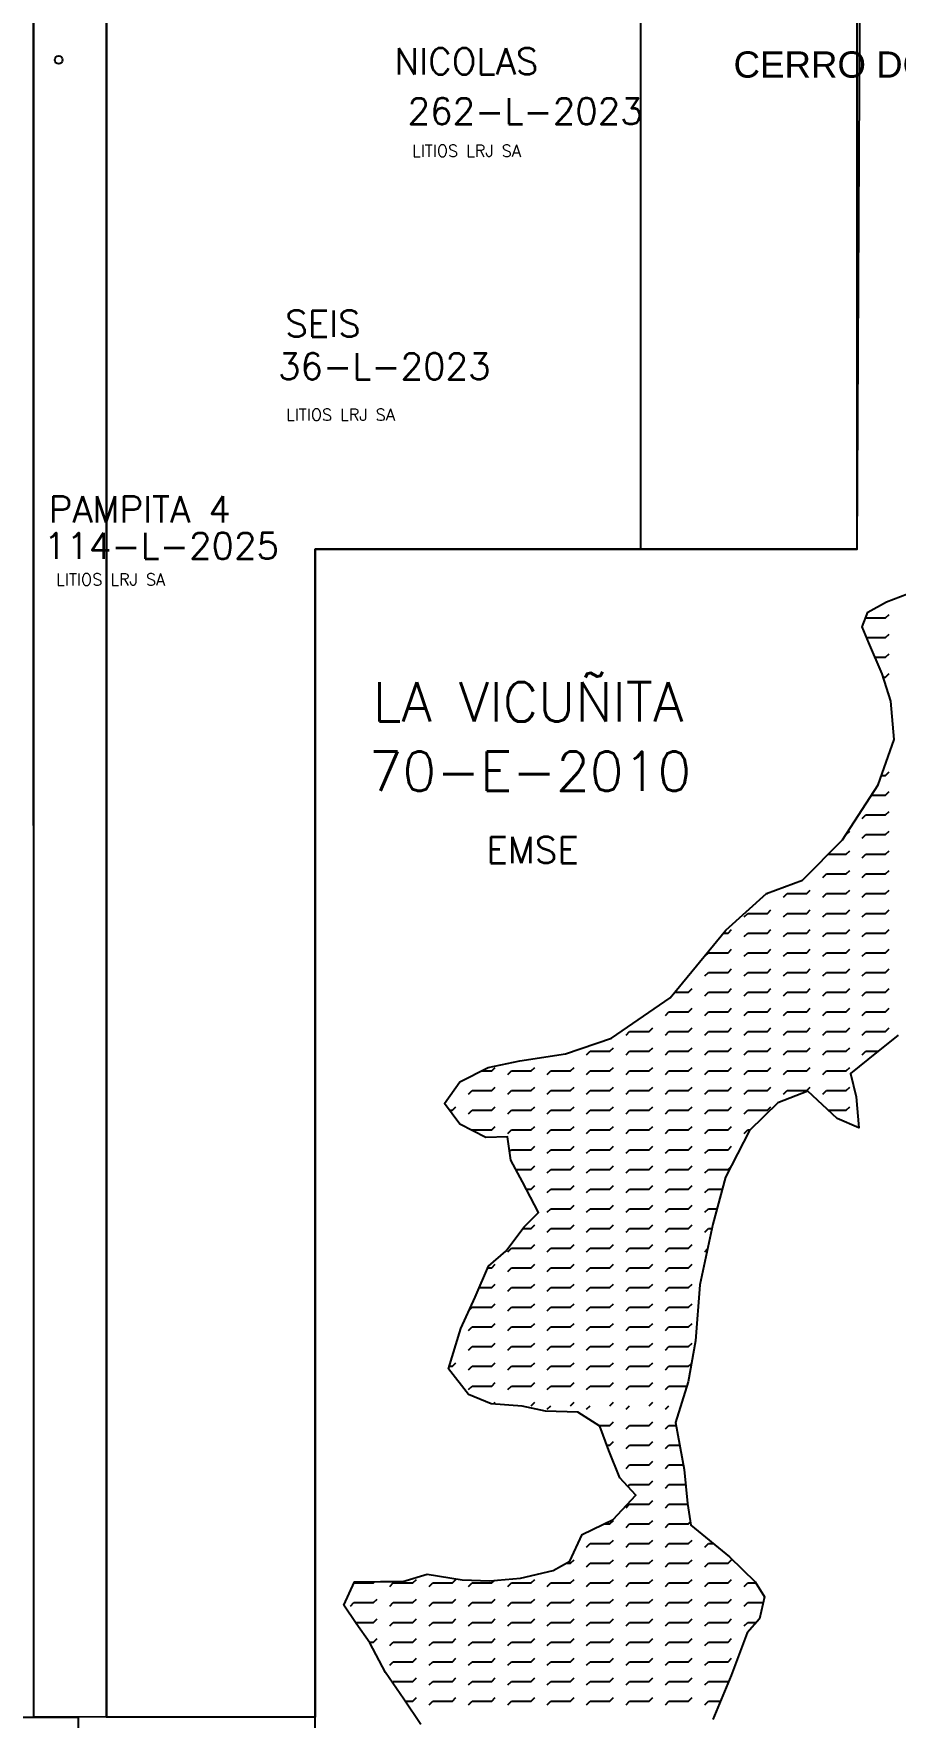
# Model space of a CAD drawing. Header units: metres. Extents: x -4406421 to 6012633, y 6449185 to 13337258.
# Drawn here: x 2506671 to 2513236, y 6859919 to 6872742 of the extents above; entities that cross this region are included whole.
import ezdxf

# ---------------------------------------------------------------- set-up
doc = ezdxf.new("R2010")
doc.units = ezdxf.units.M
doc.header["$LTSCALE"] = 20
doc.header["$MEASUREMENT"] = 0
doc.layers.get('0').update_dxf_attribs({"linetype": 'CONTINUOUS'})
for name, color, linetype in [('CAMINOS', 7, 'CONTINUOUS'), ('CATEOS', 7, 'CONTINUOUS'), ('LIMITES', 119, 'CONTINUOUS'), ('MANIFEST', 1, 'CONTINUOUS'), ('ZONAS', 5, 'CONTINUOUS')]:
    doc.layers.add(name, color=color, linetype=linetype)
doc.layers.add('TITULARES', color=7, linetype='CONTINUOUS', true_color=0x04fbc6)
doc.styles.add('ROMANS', font='romans.shx', dxfattribs={"oblique": 1.17516e-08, "height": 3})

# ---------------------------------------------------------------- blocks, each defined once
blk = doc.blocks.new('*X0')
at = {"color": 0, "linetype": 'Continuous'}
for p, q in [((2513099, 6868499), (2513100, 6868500)), ((2513100, 6868500), (2513250, 6868500)), ((2513250, 6868500), (2513277, 6868527)), ((2513107, 6868350), (2513250, 6868350)), ((2513250, 6868350), (2513277, 6868377)), ((2513172, 6868200), (2513250, 6868200)), ((2513250, 6868200), (2513277, 6868227)), ((2513234, 6868050), (2513250, 6868050)), ((2513250, 6868050), (2513277, 6868077)), ((2513273, 6867923), (2513277, 6867927)), ((2513220, 6867300), (2513250, 6867300)), ((2513250, 6867300), (2513277, 6867327)), ((2513144, 6867150), (2513250, 6867150)), ((2513250, 6867150), (2513277, 6867177)), ((2513073, 6866973), (2513100, 6867000)), ((2513100, 6867000), (2513250, 6867000)), ((2513250, 6867000), (2513277, 6867027)), ((2512950, 6866850), (2512977, 6866877)), ((2513250, 6866850), (2513277, 6866877)), ((2512949, 6866850), (2512950, 6866850)), ((2513073, 6866823), (2513100, 6866850)), ((2513100, 6866850), (2513250, 6866850)), ((2512813, 6866700), (2512950, 6866700)), ((2512950, 6866700), (2512977, 6866727)), ((2513073, 6866673), (2513100, 6866700)), ((2513100, 6866700), (2513250, 6866700)), ((2513250, 6866700), (2513277, 6866727)), ((2512773, 6866523), (2512800, 6866550)), ((2512800, 6866550), (2512950, 6866550)), ((2512950, 6866550), (2512977, 6866577)), ((2513073, 6866523), (2513100, 6866550)), ((2513100, 6866550), (2513250, 6866550)), ((2513250, 6866550), (2513277, 6866577)), ((2512339, 6866400), (2512350, 6866400)), ((2512350, 6866400), (2512357, 6866407)), ((2512473, 6866373), (2512500, 6866400)), ((2512500, 6866400), (2512650, 6866400)), ((2512650, 6866400), (2512677, 6866427)), ((2512773, 6866373), (2512800, 6866400)), ((2512800, 6866400), (2512950, 6866400)), ((2512950, 6866400), (2512977, 6866427)), ((2513073, 6866373), (2513100, 6866400)), ((2513100, 6866400), (2513250, 6866400)), ((2513250, 6866400), (2513277, 6866427)), ((2512173, 6866223), (2512200, 6866250)), ((2512200, 6866250), (2512350, 6866250)), ((2512350, 6866250), (2512377, 6866277)), ((2512473, 6866223), (2512500, 6866250)), ((2512500, 6866250), (2512650, 6866250)), ((2512650, 6866250), (2512677, 6866277)), ((2512773, 6866223), (2512800, 6866250)), ((2512800, 6866250), (2512950, 6866250)), ((2512950, 6866250), (2512977, 6866277)), ((2513073, 6866223), (2513100, 6866250)), ((2513100, 6866250), (2513250, 6866250)), ((2513250, 6866250), (2513277, 6866277)), ((2512015, 6866100), (2512050, 6866100)), ((2512050, 6866100), (2512077, 6866127)), ((2512173, 6866073), (2512200, 6866100)), ((2512200, 6866100), (2512350, 6866100)), ((2512350, 6866100), (2512377, 6866127)), ((2512473, 6866073), (2512500, 6866100)), ((2512500, 6866100), (2512650, 6866100)), ((2512650, 6866100), (2512677, 6866127)), ((2512773, 6866073), (2512800, 6866100)), ((2512800, 6866100), (2512950, 6866100)), ((2512950, 6866100), (2512977, 6866127)), ((2513073, 6866073), (2513100, 6866100)), ((2513100, 6866100), (2513250, 6866100)), ((2513250, 6866100), (2513277, 6866127)), ((2512050, 6865950), (2512077, 6865977)), ((2512350, 6865950), (2512377, 6865977)), ((2512650, 6865950), (2512677, 6865977)), ((2512950, 6865950), (2512977, 6865977)), ((2513250, 6865950), (2513277, 6865977)), ((2511873, 6865923), (2511900, 6865950)), ((2511900, 6865950), (2512050, 6865950)), ((2512173, 6865923), (2512200, 6865950)), ((2512200, 6865950), (2512350, 6865950)), ((2512473, 6865923), (2512500, 6865950)), ((2512500, 6865950), (2512650, 6865950)), ((2512773, 6865923), (2512800, 6865950)), ((2512800, 6865950), (2512950, 6865950)), ((2513073, 6865923), (2513100, 6865950)), ((2513100, 6865950), (2513250, 6865950)), ((2511873, 6865773), (2511900, 6865800)), ((2511900, 6865800), (2512050, 6865800)), ((2512050, 6865800), (2512077, 6865827)), ((2512173, 6865773), (2512200, 6865800)), ((2512200, 6865800), (2512350, 6865800)), ((2512350, 6865800), (2512377, 6865827)), ((2512473, 6865773), (2512500, 6865800)), ((2512500, 6865800), (2512650, 6865800)), ((2512650, 6865800), (2512677, 6865827)), ((2512773, 6865773), (2512800, 6865800)), ((2512800, 6865800), (2512950, 6865800)), ((2512950, 6865800), (2512977, 6865827)), ((2513073, 6865773), (2513100, 6865800)), ((2513100, 6865800), (2513250, 6865800)), ((2513250, 6865800), (2513277, 6865827)), ((2511644, 6865650), (2511750, 6865650)), ((2511750, 6865650), (2511777, 6865677)), ((2511873, 6865623), (2511900, 6865650)), ((2511900, 6865650), (2512050, 6865650)), ((2512050, 6865650), (2512077, 6865677)), ((2512173, 6865623), (2512200, 6865650)), ((2512200, 6865650), (2512350, 6865650)), ((2512350, 6865650), (2512377, 6865677)), ((2512473, 6865623), (2512500, 6865650)), ((2512500, 6865650), (2512650, 6865650)), ((2512650, 6865650), (2512677, 6865677)), ((2512773, 6865623), (2512800, 6865650)), ((2512800, 6865650), (2512950, 6865650)), ((2512950, 6865650), (2512977, 6865677)), ((2513073, 6865623), (2513100, 6865650)), ((2513100, 6865650), (2513250, 6865650)), ((2513250, 6865650), (2513277, 6865677)), ((2511573, 6865473), (2511600, 6865500)), ((2511600, 6865500), (2511750, 6865500)), ((2511750, 6865500), (2511777, 6865527)), ((2511873, 6865473), (2511900, 6865500)), ((2511900, 6865500), (2512050, 6865500)), ((2512050, 6865500), (2512077, 6865527)), ((2512173, 6865473), (2512200, 6865500)), ((2512200, 6865500), (2512350, 6865500)), ((2512350, 6865500), (2512377, 6865527)), ((2512473, 6865473), (2512500, 6865500)), ((2512500, 6865500), (2512650, 6865500)), ((2512650, 6865500), (2512677, 6865527)), ((2512773, 6865473), (2512800, 6865500)), ((2512800, 6865500), (2512950, 6865500)), ((2512950, 6865500), (2512977, 6865527)), ((2513073, 6865473), (2513100, 6865500)), ((2513100, 6865500), (2513250, 6865500)), ((2513250, 6865500), (2513277, 6865527)), ((2511273, 6865323), (2511300, 6865350)), ((2511300, 6865350), (2511450, 6865350)), ((2511450, 6865350), (2511477, 6865377)), ((2511573, 6865323), (2511600, 6865350)), ((2511600, 6865350), (2511750, 6865350)), ((2511750, 6865350), (2511777, 6865377)), ((2511873, 6865323), (2511900, 6865350)), ((2511900, 6865350), (2512050, 6865350)), ((2512050, 6865350), (2512077, 6865377)), ((2512173, 6865323), (2512200, 6865350)), ((2512200, 6865350), (2512350, 6865350)), ((2512350, 6865350), (2512377, 6865377)), ((2512473, 6865323), (2512500, 6865350)), ((2512500, 6865350), (2512650, 6865350)), ((2512650, 6865350), (2512677, 6865377)), ((2512773, 6865323), (2512800, 6865350)), ((2512800, 6865350), (2512950, 6865350)), ((2512950, 6865350), (2512977, 6865377)), ((2513073, 6865323), (2513100, 6865350)), ((2513100, 6865350), (2513250, 6865350)), ((2513250, 6865350), (2513277, 6865377)), ((2510973, 6865173), (2511000, 6865200)), ((2511000, 6865200), (2511150, 6865200)), ((2511150, 6865200), (2511177, 6865227)), ((2511273, 6865173), (2511300, 6865200)), ((2511300, 6865200), (2511450, 6865200)), ((2511450, 6865200), (2511477, 6865227)), ((2511573, 6865173), (2511600, 6865200)), ((2511600, 6865200), (2511750, 6865200)), ((2511750, 6865200), (2511777, 6865227)), ((2511873, 6865173), (2511900, 6865200)), ((2511900, 6865200), (2512050, 6865200)), ((2512050, 6865200), (2512077, 6865227)), ((2512173, 6865173), (2512200, 6865200)), ((2512200, 6865200), (2512350, 6865200)), ((2512350, 6865200), (2512377, 6865227)), ((2512473, 6865173), (2512500, 6865200)), ((2512500, 6865200), (2512650, 6865200)), ((2512650, 6865200), (2512677, 6865227)), ((2512773, 6865173), (2512800, 6865200)), ((2512800, 6865200), (2512950, 6865200)), ((2512950, 6865200), (2512977, 6865227)), ((2513073, 6865173), (2513100, 6865200)), ((2513100, 6865200), (2513193, 6865200)), ((2510250, 6865050), (2510277, 6865077)), ((2510550, 6865050), (2510577, 6865077)), ((2510850, 6865050), (2510877, 6865077)), ((2511150, 6865050), (2511177, 6865077)), ((2511450, 6865050), (2511477, 6865077)), ((2511750, 6865050), (2511777, 6865077)), ((2512050, 6865050), (2512077, 6865077)), ((2512350, 6865050), (2512377, 6865077)), ((2512650, 6865050), (2512677, 6865077)), ((2512950, 6865050), (2512977, 6865077)), ((2510169, 6865050), (2510250, 6865050)), ((2510373, 6865023), (2510400, 6865050)), ((2510400, 6865050), (2510550, 6865050)), ((2510673, 6865023), (2510700, 6865050)), ((2510700, 6865050), (2510850, 6865050)), ((2510973, 6865023), (2511000, 6865050)), ((2511000, 6865050), (2511150, 6865050)), ((2511273, 6865023), (2511300, 6865050)), ((2511300, 6865050), (2511450, 6865050)), ((2511573, 6865023), (2511600, 6865050)), ((2511600, 6865050), (2511750, 6865050)), ((2511873, 6865023), (2511900, 6865050)), ((2511900, 6865050), (2512050, 6865050)), ((2512173, 6865023), (2512200, 6865050)), ((2512200, 6865050), (2512350, 6865050)), ((2512473, 6865023), (2512500, 6865050)), ((2512500, 6865050), (2512650, 6865050)), ((2512773, 6865023), (2512800, 6865050)), ((2512800, 6865050), (2512950, 6865050)), ((2510073, 6864873), (2510100, 6864900)), ((2510100, 6864900), (2510250, 6864900)), ((2510250, 6864900), (2510277, 6864927)), ((2510373, 6864873), (2510400, 6864900)), ((2510400, 6864900), (2510550, 6864900)), ((2510550, 6864900), (2510577, 6864927)), ((2510673, 6864873), (2510700, 6864900)), ((2510700, 6864900), (2510850, 6864900)), ((2510850, 6864900), (2510877, 6864927)), ((2510973, 6864873), (2511000, 6864900)), ((2511000, 6864900), (2511150, 6864900)), ((2511150, 6864900), (2511177, 6864927)), ((2511273, 6864873), (2511300, 6864900)), ((2511300, 6864900), (2511450, 6864900)), ((2511450, 6864900), (2511477, 6864927)), ((2511573, 6864873), (2511600, 6864900)), ((2511600, 6864900), (2511750, 6864900)), ((2511750, 6864900), (2511777, 6864927)), ((2511873, 6864873), (2511900, 6864900)), ((2511900, 6864900), (2512050, 6864900)), ((2512050, 6864900), (2512077, 6864927)), ((2512173, 6864873), (2512200, 6864900)), ((2512200, 6864900), (2512350, 6864900)), ((2512350, 6864900), (2512377, 6864927)), ((2512473, 6864873), (2512500, 6864900)), ((2512500, 6864900), (2512650, 6864900)), ((2512650, 6864900), (2512677, 6864927)), ((2512773, 6864873), (2512800, 6864900)), ((2512800, 6864900), (2512950, 6864900)), ((2512950, 6864900), (2512977, 6864927)), ((2509930, 6864750), (2509950, 6864750)), ((2509950, 6864750), (2509977, 6864777)), ((2510073, 6864723), (2510100, 6864750)), ((2510100, 6864750), (2510250, 6864750)), ((2510250, 6864750), (2510277, 6864777)), ((2510373, 6864723), (2510400, 6864750)), ((2510400, 6864750), (2510550, 6864750)), ((2510550, 6864750), (2510577, 6864777)), ((2510673, 6864723), (2510700, 6864750)), ((2510700, 6864750), (2510850, 6864750)), ((2510850, 6864750), (2510877, 6864777)), ((2510973, 6864723), (2511000, 6864750)), ((2511000, 6864750), (2511150, 6864750)), ((2511150, 6864750), (2511177, 6864777)), ((2511273, 6864723), (2511300, 6864750)), ((2511300, 6864750), (2511450, 6864750)), ((2511450, 6864750), (2511477, 6864777)), ((2511573, 6864723), (2511600, 6864750)), ((2511600, 6864750), (2511750, 6864750)), ((2511750, 6864750), (2511777, 6864777)), ((2511873, 6864723), (2511900, 6864750)), ((2511900, 6864750), (2512050, 6864750)), ((2512050, 6864750), (2512077, 6864777)), ((2512173, 6864723), (2512200, 6864750)), ((2512200, 6864750), (2512350, 6864750)), ((2512350, 6864750), (2512377, 6864777)), ((2512815, 6864750), (2512950, 6864750)), ((2512950, 6864750), (2512977, 6864777)), ((2510097, 6864597), (2510100, 6864600)), ((2510100, 6864600), (2510250, 6864600)), ((2510250, 6864600), (2510277, 6864627)), ((2510373, 6864573), (2510400, 6864600)), ((2510400, 6864600), (2510550, 6864600)), ((2510550, 6864600), (2510577, 6864627)), ((2510673, 6864573), (2510700, 6864600)), ((2510700, 6864600), (2510850, 6864600)), ((2510850, 6864600), (2510877, 6864627)), ((2510973, 6864573), (2511000, 6864600)), ((2511000, 6864600), (2511150, 6864600)), ((2511150, 6864600), (2511177, 6864627)), ((2511273, 6864573), (2511300, 6864600)), ((2511300, 6864600), (2511450, 6864600)), ((2511450, 6864600), (2511477, 6864627)), ((2511573, 6864573), (2511600, 6864600)), ((2511600, 6864600), (2511750, 6864600)), ((2511750, 6864600), (2511777, 6864627)), ((2511873, 6864573), (2511900, 6864600)), ((2511900, 6864600), (2512050, 6864600)), ((2512050, 6864600), (2512077, 6864627)), ((2512173, 6864573), (2512200, 6864600)), ((2512200, 6864600), (2512216, 6864600)), ((2510386, 6864436), (2510400, 6864450)), ((2510400, 6864450), (2510550, 6864450)), ((2510550, 6864450), (2510577, 6864477)), ((2510673, 6864423), (2510700, 6864450)), ((2510700, 6864450), (2510850, 6864450)), ((2510850, 6864450), (2510877, 6864477)), ((2510973, 6864423), (2511000, 6864450)), ((2511000, 6864450), (2511150, 6864450)), ((2511150, 6864450), (2511177, 6864477)), ((2511273, 6864423), (2511300, 6864450)), ((2511300, 6864450), (2511450, 6864450)), ((2511450, 6864450), (2511477, 6864477)), ((2511573, 6864423), (2511600, 6864450)), ((2511600, 6864450), (2511750, 6864450)), ((2511750, 6864450), (2511777, 6864477)), ((2511873, 6864423), (2511900, 6864450)), ((2511900, 6864450), (2512050, 6864450)), ((2512050, 6864450), (2512077, 6864477)), ((2510434, 6864300), (2510550, 6864300)), ((2510550, 6864300), (2510577, 6864327)), ((2510673, 6864273), (2510700, 6864300)), ((2510700, 6864300), (2510850, 6864300)), ((2510850, 6864300), (2510877, 6864327)), ((2510973, 6864273), (2511000, 6864300)), ((2511000, 6864300), (2511150, 6864300)), ((2511150, 6864300), (2511177, 6864327)), ((2511273, 6864273), (2511300, 6864300)), ((2511300, 6864300), (2511450, 6864300)), ((2511450, 6864300), (2511477, 6864327)), ((2511573, 6864273), (2511600, 6864300)), ((2511600, 6864300), (2511750, 6864300)), ((2511750, 6864300), (2511777, 6864327)), ((2511873, 6864273), (2511900, 6864300)), ((2511900, 6864300), (2512050, 6864300)), ((2512050, 6864300), (2512073, 6864323)), ((2510550, 6864150), (2510577, 6864177)), ((2510850, 6864150), (2510877, 6864177)), ((2511150, 6864150), (2511177, 6864177)), ((2511450, 6864150), (2511477, 6864177)), ((2511750, 6864150), (2511777, 6864177)), ((2510513, 6864150), (2510550, 6864150)), ((2510673, 6864123), (2510700, 6864150)), ((2510700, 6864150), (2510850, 6864150)), ((2510973, 6864123), (2511000, 6864150)), ((2511000, 6864150), (2511150, 6864150)), ((2511273, 6864123), (2511300, 6864150)), ((2511300, 6864150), (2511450, 6864150)), ((2511573, 6864123), (2511600, 6864150)), ((2511600, 6864150), (2511750, 6864150)), ((2511873, 6864123), (2511900, 6864150)), ((2511900, 6864150), (2512006, 6864150)), ((2510673, 6863973), (2510700, 6864000)), ((2510700, 6864000), (2510850, 6864000)), ((2510850, 6864000), (2510877, 6864027)), ((2510973, 6863973), (2511000, 6864000)), ((2511000, 6864000), (2511150, 6864000)), ((2511150, 6864000), (2511177, 6864027)), ((2511273, 6863973), (2511300, 6864000)), ((2511300, 6864000), (2511450, 6864000)), ((2511450, 6864000), (2511477, 6864027)), ((2511573, 6863973), (2511600, 6864000)), ((2511600, 6864000), (2511750, 6864000)), ((2511750, 6864000), (2511777, 6864027)), ((2511873, 6863973), (2511900, 6864000)), ((2511900, 6864000), (2511966, 6864000)), ((2510488, 6863850), (2510550, 6863850)), ((2510550, 6863850), (2510577, 6863877)), ((2510673, 6863823), (2510700, 6863850)), ((2510700, 6863850), (2510850, 6863850)), ((2510850, 6863850), (2510877, 6863877)), ((2510973, 6863823), (2511000, 6863850)), ((2511000, 6863850), (2511150, 6863850)), ((2511150, 6863850), (2511177, 6863877)), ((2511273, 6863823), (2511300, 6863850)), ((2511300, 6863850), (2511450, 6863850)), ((2511450, 6863850), (2511477, 6863877)), ((2511573, 6863823), (2511600, 6863850)), ((2511600, 6863850), (2511750, 6863850)), ((2511750, 6863850), (2511777, 6863877)), ((2511873, 6863823), (2511900, 6863850)), ((2511900, 6863850), (2511928, 6863850)), ((2510373, 6863673), (2510400, 6863700)), ((2510400, 6863700), (2510550, 6863700)), ((2510550, 6863700), (2510577, 6863727)), ((2510673, 6863673), (2510700, 6863700)), ((2510700, 6863700), (2510850, 6863700)), ((2510850, 6863700), (2510877, 6863727)), ((2510973, 6863673), (2511000, 6863700)), ((2511000, 6863700), (2511150, 6863700)), ((2511150, 6863700), (2511177, 6863727)), ((2511273, 6863673), (2511300, 6863700)), ((2511300, 6863700), (2511450, 6863700)), ((2511450, 6863700), (2511477, 6863727)), ((2511573, 6863673), (2511600, 6863700)), ((2511600, 6863700), (2511750, 6863700)), ((2511750, 6863700), (2511777, 6863727)), ((2511873, 6863673), (2511894, 6863694)), ((2510219, 6863550), (2510250, 6863550)), ((2510250, 6863550), (2510277, 6863577)), ((2510373, 6863523), (2510400, 6863550)), ((2510400, 6863550), (2510550, 6863550)), ((2510550, 6863550), (2510577, 6863577)), ((2510673, 6863523), (2510700, 6863550)), ((2510700, 6863550), (2510850, 6863550)), ((2510850, 6863550), (2510877, 6863577)), ((2510973, 6863523), (2511000, 6863550)), ((2511000, 6863550), (2511150, 6863550)), ((2511150, 6863550), (2511177, 6863577)), ((2511273, 6863523), (2511300, 6863550)), ((2511300, 6863550), (2511450, 6863550)), ((2511450, 6863550), (2511477, 6863577)), ((2511573, 6863523), (2511600, 6863550)), ((2511600, 6863550), (2511750, 6863550)), ((2511750, 6863550), (2511777, 6863577)), ((2510250, 6863400), (2510277, 6863427)), ((2510550, 6863400), (2510577, 6863427)), ((2510850, 6863400), (2510877, 6863427)), ((2511150, 6863400), (2511177, 6863427)), ((2511450, 6863400), (2511477, 6863427)), ((2511750, 6863400), (2511777, 6863427)), ((2510154, 6863400), (2510250, 6863400)), ((2510250, 6863250), (2510277, 6863277)), ((2510373, 6863373), (2510400, 6863400)), ((2510400, 6863400), (2510550, 6863400)), ((2510550, 6863250), (2510577, 6863277)), ((2510673, 6863373), (2510700, 6863400)), ((2510700, 6863400), (2510850, 6863400)), ((2510850, 6863250), (2510877, 6863277)), ((2510973, 6863373), (2511000, 6863400)), ((2511000, 6863400), (2511150, 6863400)), ((2511150, 6863250), (2511177, 6863277)), ((2511273, 6863373), (2511300, 6863400)), ((2511300, 6863400), (2511450, 6863400)), ((2511450, 6863250), (2511477, 6863277)), ((2511573, 6863373), (2511600, 6863400)), ((2511600, 6863400), (2511750, 6863400)), ((2511750, 6863250), (2511777, 6863277)), ((2510079, 6863229), (2510100, 6863250)), ((2510100, 6863250), (2510250, 6863250)), ((2510373, 6863223), (2510400, 6863250)), ((2510400, 6863250), (2510550, 6863250)), ((2510673, 6863223), (2510700, 6863250)), ((2510700, 6863250), (2510850, 6863250)), ((2510973, 6863223), (2511000, 6863250)), ((2511000, 6863250), (2511150, 6863250)), ((2511273, 6863223), (2511300, 6863250)), ((2511300, 6863250), (2511450, 6863250)), ((2511573, 6863223), (2511600, 6863250)), ((2511600, 6863250), (2511750, 6863250)), ((2510073, 6863073), (2510100, 6863100)), ((2510100, 6863100), (2510250, 6863100)), ((2510250, 6863100), (2510277, 6863127)), ((2510373, 6863073), (2510400, 6863100)), ((2510400, 6863100), (2510550, 6863100)), ((2510550, 6863100), (2510577, 6863127)), ((2510673, 6863073), (2510700, 6863100)), ((2510700, 6863100), (2510850, 6863100)), ((2510850, 6863100), (2510877, 6863127)), ((2510973, 6863073), (2511000, 6863100)), ((2511000, 6863100), (2511150, 6863100)), ((2511150, 6863100), (2511177, 6863127)), ((2511273, 6863073), (2511300, 6863100)), ((2511300, 6863100), (2511450, 6863100)), ((2511450, 6863100), (2511477, 6863127)), ((2511573, 6863073), (2511600, 6863100)), ((2511600, 6863100), (2511750, 6863100)), ((2511750, 6863100), (2511777, 6863127)), ((2510073, 6862923), (2510100, 6862950)), ((2510100, 6862950), (2510250, 6862950)), ((2510250, 6862950), (2510277, 6862977)), ((2510373, 6862923), (2510400, 6862950)), ((2510400, 6862950), (2510550, 6862950)), ((2510550, 6862950), (2510577, 6862977)), ((2510673, 6862923), (2510700, 6862950)), ((2510700, 6862950), (2510850, 6862950)), ((2510850, 6862950), (2510877, 6862977)), ((2510973, 6862923), (2511000, 6862950)), ((2511000, 6862950), (2511150, 6862950)), ((2511150, 6862950), (2511177, 6862977)), ((2511273, 6862923), (2511300, 6862950)), ((2511300, 6862950), (2511450, 6862950)), ((2511450, 6862950), (2511477, 6862977)), ((2511573, 6862923), (2511600, 6862950)), ((2511600, 6862950), (2511750, 6862950)), ((2511750, 6862950), (2511777, 6862977)), ((2509927, 6862800), (2509950, 6862800)), ((2509950, 6862800), (2509977, 6862827)), ((2510073, 6862773), (2510100, 6862800)), ((2510100, 6862800), (2510250, 6862800)), ((2510250, 6862800), (2510277, 6862827)), ((2510373, 6862773), (2510400, 6862800)), ((2510400, 6862800), (2510550, 6862800)), ((2510550, 6862800), (2510577, 6862827)), ((2510673, 6862773), (2510700, 6862800)), ((2510700, 6862800), (2510850, 6862800)), ((2510850, 6862800), (2510877, 6862827)), ((2510973, 6862773), (2511000, 6862800)), ((2511000, 6862800), (2511150, 6862800)), ((2511150, 6862800), (2511177, 6862827)), ((2511273, 6862773), (2511300, 6862800)), ((2511300, 6862800), (2511450, 6862800)), ((2511450, 6862800), (2511477, 6862827)), ((2511573, 6862773), (2511600, 6862800)), ((2511600, 6862800), (2511750, 6862800)), ((2511750, 6862800), (2511772, 6862822)), ((2510073, 6862623), (2510100, 6862650)), ((2510100, 6862650), (2510250, 6862650)), ((2510250, 6862650), (2510277, 6862677)), ((2510373, 6862623), (2510400, 6862650)), ((2510400, 6862650), (2510550, 6862650)), ((2510550, 6862650), (2510577, 6862677)), ((2510673, 6862623), (2510700, 6862650)), ((2510700, 6862650), (2510850, 6862650)), ((2510850, 6862650), (2510877, 6862677)), ((2510973, 6862623), (2511000, 6862650)), ((2511000, 6862650), (2511150, 6862650)), ((2511150, 6862650), (2511177, 6862677)), ((2511273, 6862623), (2511300, 6862650)), ((2511300, 6862650), (2511450, 6862650)), ((2511450, 6862650), (2511477, 6862677)), ((2511573, 6862623), (2511600, 6862650)), ((2511600, 6862650), (2511737, 6862650)), ((2510264, 6862514), (2510277, 6862527)), ((2510550, 6862500), (2510577, 6862527)), ((2510850, 6862500), (2510877, 6862527)), ((2511150, 6862500), (2511177, 6862527)), ((2511450, 6862500), (2511477, 6862527)), ((2510673, 6862473), (2510700, 6862500)), ((2510973, 6862473), (2511000, 6862500)), ((2511150, 6862350), (2511177, 6862377)), ((2511273, 6862473), (2511300, 6862500)), ((2511450, 6862350), (2511477, 6862377)), ((2511573, 6862473), (2511600, 6862500)), ((2511065, 6862350), (2511150, 6862350)), ((2511273, 6862323), (2511300, 6862350)), ((2511300, 6862350), (2511450, 6862350)), ((2511573, 6862323), (2511600, 6862350)), ((2511600, 6862350), (2511656, 6862350)), ((2511128, 6862200), (2511150, 6862200)), ((2511150, 6862200), (2511177, 6862227)), ((2511273, 6862173), (2511300, 6862200)), ((2511300, 6862200), (2511450, 6862200)), ((2511450, 6862200), (2511477, 6862227)), ((2511573, 6862173), (2511600, 6862200)), ((2511600, 6862200), (2511683, 6862200)), ((2511273, 6862023), (2511300, 6862050)), ((2511300, 6862050), (2511450, 6862050)), ((2511450, 6862050), (2511477, 6862077)), ((2511573, 6862023), (2511600, 6862050)), ((2511600, 6862050), (2511710, 6862050)), ((2511286, 6861886), (2511300, 6861900)), ((2511300, 6861900), (2511450, 6861900)), ((2511450, 6861900), (2511477, 6861927)), ((2511573, 6861873), (2511600, 6861900)), ((2511600, 6861900), (2511728, 6861900)), ((2511273, 6861723), (2511300, 6861750)), ((2511300, 6861750), (2511450, 6861750)), ((2511450, 6861750), (2511477, 6861777)), ((2511573, 6861723), (2511600, 6861750)), ((2511600, 6861750), (2511742, 6861750)), ((2511150, 6861600), (2511177, 6861627)), ((2511450, 6861600), (2511477, 6861627)), ((2511750, 6861600), (2511764, 6861614)), ((2511108, 6861600), (2511150, 6861600)), ((2511273, 6861573), (2511300, 6861600)), ((2511300, 6861600), (2511450, 6861600)), ((2511573, 6861573), (2511600, 6861600)), ((2511600, 6861600), (2511750, 6861600)), ((2510973, 6861423), (2511000, 6861450)), ((2511000, 6861450), (2511150, 6861450)), ((2511150, 6861450), (2511177, 6861477)), ((2511273, 6861423), (2511300, 6861450)), ((2511300, 6861450), (2511450, 6861450)), ((2511450, 6861450), (2511477, 6861477)), ((2511573, 6861423), (2511600, 6861450)), ((2511600, 6861450), (2511750, 6861450)), ((2511750, 6861450), (2511777, 6861477)), ((2511873, 6861423), (2511900, 6861450)), ((2511900, 6861450), (2511937, 6861450)), ((2510819, 6861300), (2510850, 6861300)), ((2510850, 6861300), (2510877, 6861327)), ((2510973, 6861273), (2511000, 6861300)), ((2511000, 6861300), (2511150, 6861300)), ((2511150, 6861300), (2511177, 6861327)), ((2511273, 6861273), (2511300, 6861300)), ((2511300, 6861300), (2511450, 6861300)), ((2511450, 6861300), (2511477, 6861327)), ((2511573, 6861273), (2511600, 6861300)), ((2511600, 6861300), (2511750, 6861300)), ((2511750, 6861300), (2511777, 6861327)), ((2511873, 6861273), (2511900, 6861300)), ((2511900, 6861300), (2512050, 6861300)), ((2512050, 6861300), (2512077, 6861327)), ((2509200, 6861150), (2509350, 6861150)), ((2509350, 6861150), (2509360, 6861160)), ((2509473, 6861123), (2509500, 6861150)), ((2509500, 6861150), (2509650, 6861150)), ((2509650, 6861150), (2509677, 6861177)), ((2509773, 6861123), (2509800, 6861150)), ((2509800, 6861150), (2509950, 6861150)), ((2509950, 6861150), (2509977, 6861177)), ((2510073, 6861123), (2510100, 6861150)), ((2510100, 6861150), (2510250, 6861150)), ((2510250, 6861150), (2510270, 6861170)), ((2510373, 6861123), (2510400, 6861150)), ((2510400, 6861150), (2510550, 6861150)), ((2510550, 6861150), (2510577, 6861177)), ((2510673, 6861123), (2510700, 6861150)), ((2510700, 6861150), (2510850, 6861150)), ((2510850, 6861150), (2510877, 6861177)), ((2510973, 6861123), (2511000, 6861150)), ((2511000, 6861150), (2511150, 6861150)), ((2511150, 6861150), (2511177, 6861177)), ((2511273, 6861123), (2511300, 6861150)), ((2511300, 6861150), (2511450, 6861150)), ((2511450, 6861150), (2511477, 6861177)), ((2511573, 6861123), (2511600, 6861150)), ((2511600, 6861150), (2511750, 6861150)), ((2511750, 6861150), (2511777, 6861177)), ((2511873, 6861123), (2511900, 6861150)), ((2511900, 6861150), (2512050, 6861150)), ((2512050, 6861150), (2512077, 6861177)), ((2512173, 6861123), (2512200, 6861150)), ((2512200, 6861150), (2512263, 6861150)), ((2509173, 6860973), (2509200, 6861000)), ((2509200, 6861000), (2509350, 6861000)), ((2509350, 6861000), (2509377, 6861027)), ((2509473, 6860973), (2509500, 6861000)), ((2509500, 6861000), (2509650, 6861000)), ((2509650, 6861000), (2509677, 6861027)), ((2509773, 6860973), (2509800, 6861000)), ((2509800, 6861000), (2509950, 6861000)), ((2509950, 6861000), (2509977, 6861027)), ((2510073, 6860973), (2510100, 6861000)), ((2510100, 6861000), (2510250, 6861000)), ((2510250, 6861000), (2510277, 6861027)), ((2510373, 6860973), (2510400, 6861000)), ((2510400, 6861000), (2510550, 6861000)), ((2510550, 6861000), (2510577, 6861027)), ((2510673, 6860973), (2510700, 6861000)), ((2510700, 6861000), (2510850, 6861000)), ((2510850, 6861000), (2510877, 6861027)), ((2510973, 6860973), (2511000, 6861000)), ((2511000, 6861000), (2511150, 6861000)), ((2511150, 6861000), (2511177, 6861027)), ((2511273, 6860973), (2511300, 6861000)), ((2511300, 6861000), (2511450, 6861000)), ((2511450, 6861000), (2511477, 6861027)), ((2511573, 6860973), (2511600, 6861000)), ((2511600, 6861000), (2511750, 6861000)), ((2511750, 6861000), (2511777, 6861027)), ((2511873, 6860973), (2511900, 6861000)), ((2511900, 6861000), (2512050, 6861000)), ((2512050, 6861000), (2512077, 6861027)), ((2512173, 6860973), (2512200, 6861000)), ((2512200, 6861000), (2512318, 6861000)), ((2509212, 6860850), (2509350, 6860850)), ((2509350, 6860850), (2509377, 6860877)), ((2509473, 6860823), (2509500, 6860850)), ((2509500, 6860850), (2509650, 6860850)), ((2509650, 6860850), (2509677, 6860877)), ((2509773, 6860823), (2509800, 6860850)), ((2509800, 6860850), (2509950, 6860850)), ((2509950, 6860850), (2509977, 6860877)), ((2510073, 6860823), (2510100, 6860850)), ((2510100, 6860850), (2510250, 6860850)), ((2510250, 6860850), (2510277, 6860877)), ((2510373, 6860823), (2510400, 6860850)), ((2510400, 6860850), (2510550, 6860850)), ((2510550, 6860850), (2510577, 6860877)), ((2510673, 6860823), (2510700, 6860850)), ((2510700, 6860850), (2510850, 6860850)), ((2510850, 6860850), (2510877, 6860877)), ((2510973, 6860823), (2511000, 6860850)), ((2511000, 6860850), (2511150, 6860850)), ((2511150, 6860850), (2511177, 6860877)), ((2511273, 6860823), (2511300, 6860850)), ((2511300, 6860850), (2511450, 6860850)), ((2511450, 6860850), (2511477, 6860877)), ((2511573, 6860823), (2511600, 6860850)), ((2511600, 6860850), (2511750, 6860850)), ((2511750, 6860850), (2511777, 6860877)), ((2511873, 6860823), (2511900, 6860850)), ((2511900, 6860850), (2512050, 6860850)), ((2512050, 6860850), (2512077, 6860877)), ((2512173, 6860823), (2512200, 6860850)), ((2512200, 6860850), (2512265, 6860850)), ((2509350, 6860700), (2509377, 6860727)), ((2509650, 6860700), (2509677, 6860727)), ((2509950, 6860700), (2509977, 6860727)), ((2510250, 6860700), (2510277, 6860727)), ((2510550, 6860700), (2510577, 6860727)), ((2510850, 6860700), (2510877, 6860727)), ((2511150, 6860700), (2511177, 6860727)), ((2511450, 6860700), (2511477, 6860727)), ((2511750, 6860700), (2511777, 6860727)), ((2512050, 6860700), (2512077, 6860727)), ((2509317, 6860700), (2509350, 6860700)), ((2509473, 6860673), (2509500, 6860700)), ((2509500, 6860700), (2509650, 6860700)), ((2509773, 6860673), (2509800, 6860700)), ((2509800, 6860700), (2509950, 6860700)), ((2510073, 6860673), (2510100, 6860700)), ((2510100, 6860700), (2510250, 6860700)), ((2510373, 6860673), (2510400, 6860700)), ((2510400, 6860700), (2510550, 6860700)), ((2510673, 6860673), (2510700, 6860700)), ((2510700, 6860700), (2510850, 6860700)), ((2510973, 6860673), (2511000, 6860700)), ((2511000, 6860700), (2511150, 6860700)), ((2511273, 6860673), (2511300, 6860700)), ((2511300, 6860700), (2511450, 6860700)), ((2511573, 6860673), (2511600, 6860700)), ((2511600, 6860700), (2511750, 6860700)), ((2511873, 6860673), (2511900, 6860700)), ((2511900, 6860700), (2512050, 6860700)), ((2509473, 6860523), (2509500, 6860550)), ((2509500, 6860550), (2509650, 6860550)), ((2509650, 6860550), (2509677, 6860577)), ((2509773, 6860523), (2509800, 6860550)), ((2509800, 6860550), (2509950, 6860550)), ((2509950, 6860550), (2509977, 6860577)), ((2510073, 6860523), (2510100, 6860550)), ((2510100, 6860550), (2510250, 6860550)), ((2510250, 6860550), (2510277, 6860577)), ((2510373, 6860523), (2510400, 6860550)), ((2510400, 6860550), (2510550, 6860550)), ((2510550, 6860550), (2510577, 6860577)), ((2510673, 6860523), (2510700, 6860550)), ((2510700, 6860550), (2510850, 6860550)), ((2510850, 6860550), (2510877, 6860577)), ((2510973, 6860523), (2511000, 6860550)), ((2511000, 6860550), (2511150, 6860550)), ((2511150, 6860550), (2511177, 6860577)), ((2511273, 6860523), (2511300, 6860550)), ((2511300, 6860550), (2511450, 6860550)), ((2511450, 6860550), (2511477, 6860577)), ((2511573, 6860523), (2511600, 6860550)), ((2511600, 6860550), (2511750, 6860550)), ((2511750, 6860550), (2511777, 6860577)), ((2511873, 6860523), (2511900, 6860550)), ((2511900, 6860550), (2512050, 6860550)), ((2512050, 6860550), (2512077, 6860577)), ((2509493, 6860393), (2509500, 6860400)), ((2509500, 6860400), (2509650, 6860400)), ((2509650, 6860400), (2509677, 6860427)), ((2509773, 6860373), (2509800, 6860400)), ((2509800, 6860400), (2509950, 6860400)), ((2509950, 6860400), (2509977, 6860427)), ((2510073, 6860373), (2510100, 6860400)), ((2510100, 6860400), (2510250, 6860400)), ((2510250, 6860400), (2510277, 6860427)), ((2510373, 6860373), (2510400, 6860400)), ((2510400, 6860400), (2510550, 6860400)), ((2510550, 6860400), (2510577, 6860427)), ((2510673, 6860373), (2510700, 6860400)), ((2510700, 6860400), (2510850, 6860400)), ((2510850, 6860400), (2510877, 6860427)), ((2510973, 6860373), (2511000, 6860400)), ((2511000, 6860400), (2511150, 6860400)), ((2511150, 6860400), (2511177, 6860427)), ((2511273, 6860373), (2511300, 6860400)), ((2511300, 6860400), (2511450, 6860400)), ((2511450, 6860400), (2511477, 6860427)), ((2511573, 6860373), (2511600, 6860400)), ((2511600, 6860400), (2511750, 6860400)), ((2511750, 6860400), (2511777, 6860427)), ((2511873, 6860373), (2511900, 6860400)), ((2511900, 6860400), (2512050, 6860400)), ((2512050, 6860400), (2512060, 6860410)), ((2509591, 6860250), (2509650, 6860250)), ((2509650, 6860250), (2509677, 6860277)), ((2509773, 6860223), (2509800, 6860250)), ((2509800, 6860250), (2509950, 6860250)), ((2509950, 6860250), (2509977, 6860277)), ((2510073, 6860223), (2510100, 6860250)), ((2510100, 6860250), (2510250, 6860250)), ((2510250, 6860250), (2510277, 6860277)), ((2510373, 6860223), (2510400, 6860250)), ((2510400, 6860250), (2510550, 6860250)), ((2510550, 6860250), (2510577, 6860277)), ((2510673, 6860223), (2510700, 6860250)), ((2510700, 6860250), (2510850, 6860250)), ((2510850, 6860250), (2510877, 6860277)), ((2510973, 6860223), (2511000, 6860250)), ((2511000, 6860250), (2511150, 6860250)), ((2511150, 6860250), (2511177, 6860277)), ((2511273, 6860223), (2511300, 6860250)), ((2511300, 6860250), (2511450, 6860250)), ((2511450, 6860250), (2511477, 6860277)), ((2511573, 6860223), (2511600, 6860250)), ((2511600, 6860250), (2511750, 6860250)), ((2511750, 6860250), (2511777, 6860277)), ((2511873, 6860223), (2511900, 6860250)), ((2511900, 6860250), (2511994, 6860250))]:
    blk.add_line(p, q, dxfattribs=at)

msp = doc.modelspace()

# ---------------------------------------------------------------- linework, layer by layer
at = {"layer": 'CATEOS', "ltscale": 100}
for points in [[(2506672, 6877468), (2511295, 6877468), (2511295, 6868816), (2508815, 6868816), (2508815, 6859919), (2506672, 6859922)], [(2512944, 6873816), (2518594, 6873816), (2518594, 6866214), (2514595, 6866214), (2514595, 6858214), (2508815, 6858214), (2508815, 6868816), (2512944, 6868816)], [(2495200, 6859919), (2507010, 6859919), (2507010, 6853639), (2502476, 6853639), (2502476, 6855550), (2499660, 6855550), (2499660, 6857290), (2495200, 6857290)]]:
    msp.add_lwpolyline(points, close=True, dxfattribs=at)
at = {"layer": 'LIMITES', "linetype": 'Continuous'}
for points in [[(2509620, 6859865), (2509492, 6860056), (2509352, 6860259), (2509231, 6860487), (2509129, 6860633), (2509033, 6860773), (2509115, 6860951), (2509313, 6860952), (2509484, 6860952), (2509669, 6861009), (2509936, 6860965), (2510146, 6860959), (2510381, 6860979), (2510629, 6861036), (2510756, 6861107), (2510851, 6861310), (2511087, 6861425), (2511258, 6861610), (2511137, 6861743), (2511054, 6861952), (2510984, 6862137), (2510818, 6862244), (2510570, 6862250), (2510392, 6862288), (2510156, 6862307), (2509984, 6862377), (2509831, 6862573), (2509926, 6862879), (2510034, 6863120), (2510135, 6863356), (2510269, 6863470), (2510408, 6863655), (2510516, 6863763), (2510395, 6863998), (2510306, 6864163), (2510280, 6864341), (2510115, 6864334), (2509917, 6864436), (2509802, 6864595), (2509917, 6864760), (2510133, 6864868), (2510374, 6864920), (2510724, 6864971), (2511074, 6865092), (2511519, 6865398), (2511944, 6865914), (2512255, 6866194), (2512528, 6866296), (2512833, 6866602), (2513106, 6867022), (2513226, 6867365), (2513200, 6867658), (2513136, 6867867), (2513034, 6868102), (2512983, 6868223), (2513027, 6868337), (2513167, 6868414), (2513434, 6868516)], [(2513256, 6865115), (2513027, 6864930), (2512894, 6864822), (2512938, 6864644), (2512958, 6864409), (2512792, 6864479), (2512569, 6864688), (2512341, 6864599), (2512125, 6864389), (2511941, 6864032), (2511846, 6863676), (2511745, 6863212), (2511714, 6862786), (2511657, 6862475), (2511562, 6862163), (2511627, 6861807), (2511653, 6861547), (2511678, 6861381), (2511971, 6861140), (2512169, 6860950), (2512239, 6860836), (2512201, 6860670), (2512106, 6860562), (2511986, 6860238), (2511846, 6859901)]]:
    msp.add_lwpolyline(points, dxfattribs=at)
at = {"layer": 'MANIFEST', "color": 1, "ltscale": 100}
msp.add_lwpolyline([(2512973, 6874844), (2512943, 6868816), (2508815, 6868816), (2508815, 6859919), (2507225, 6859919), (2507225, 6874844)], close=True, dxfattribs=at)
at = {"layer": 'MANIFEST', "ltscale": 100}
msp.add_lwpolyline([(2506671, 6873500), (2507225, 6873500), (2507225, 6859919), (2506672, 6859922)], close=True, dxfattribs=at)
msp.add_circle((2506862, 6872542), 30, dxfattribs=at)

# ---------------------------------------------------------------- block references
at = {"layer": 'CAMINOS', "color": 74, "linetype": 'Continuous'}
msp.add_blockref('*X0', (-89, -208), dxfattribs=at)

# ---------------------------------------------------------------- texts
at = {"layer": 'CATEOS', "style": 'ROMANS'}
for s, p in [('SEIS', (2508588, 6870433)), ('36-L-2023', (2508532, 6870109))]:
    msp.add_text(s, height=200, dxfattribs=at).set_placement(p)
at = {"layer": 'CATEOS', "linetype": 'Continuous', "style": 'ROMANS'}
for s, p in [('LA VICUÑITA', (2509255, 6867502)), ('70-E-2010', (2509224, 6866974))]:
    msp.add_text(s, height=300, dxfattribs=at).set_placement(p)
at = {"layer": 'MANIFEST', "linetype": 'Continuous', "style": 'ROMANS'}
for s, p in [('NICOLAS', (2509419, 6872432)), ('262-L-2023', (2509520, 6872052)), ('PAMPITA 4', (2506785, 6869019)), ('114-L-2025', (2506749, 6868741))]:
    msp.add_text(s, height=200, dxfattribs=at).set_placement(p)
at = {"layer": 'TITULARES', "color": 160, "linetype": 'Continuous', "style": 'ROMANS'}
for s, height, p in [('LITIOS LRJ SA', 90, (2509554, 6871805)), ('LITIOS LRJ SA', 90, (2508594, 6869795)), ('LITIOS LRJ SA', 90, (2506843, 6868540)), ('EMSE', 200, (2510120, 6866425))]:
    msp.add_text(s, height=height, dxfattribs=at).set_placement(p)
at = {"layer": 'ZONAS', "ltscale": 100, "insert": (2512003, 6872607), "char_height": 200, "width": 2806.66, "attachment_point": 1, "style": 'ROMANS'}
msp.add_mtext('{\\fArial|b0|i0|c0|p34;CERRO DON MARIO}', dxfattribs=at)

doc.saveas('drawing.dxf')
